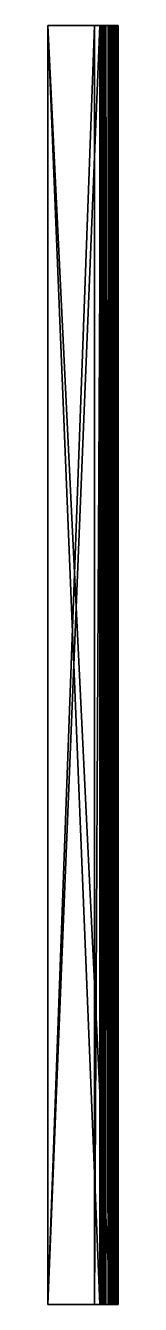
# Model space of a CAD drawing. Header units: millimetres. Extents: x -55 to 55, y -1000 to 1000.
import ezdxf

# ---------------------------------------------------------------- set-up
doc = ezdxf.new("R2010")
doc.units = ezdxf.units.MM
doc.layers.add('okno s polukolonnami', color=251, linetype='Continuous')

msp = doc.modelspace()

# ---------------------------------------------------------------- meshes
at = {"layer": 'okno s polukolonnami', "color": 251}
mesh = msp.add_polyface(dxfattribs=at)
corners = [(49, -1000, 44.3), (48.8, -1000, 44), (48.8, 1000, 44), (28.1, -1000, 37.1), (51.3, -1000, 51.8), (42.4, -1000, 53.7), (18, -1000, -38.9), (17.8, -1000, -54), (26.4, -1000, -62.5), (26.5, -1000, -39.3), (29, -1000, -39.3), (29.3, -1000, -39.3), (29.6, -1000, -39.2), (29.9, -1000, -39.1), (30.1, -1000, -38.9), (30.2, -1000, -38.7), (30.3, -1000, -38.4), (30.3, -1000, -38), (31.6, -1000, -6.4), (34.2, -1000, -6.3), (34.5, -1000, -6.2), (34.8, -1000, -6.2), (35, -1000, -6), (35.2, -1000, -5.8), (35.3, -1000, -5.6), (35.4, -1000, -5.3), (35.4, -1000, -4.9), (35.4, -1000, 33.3), (-55.2, -1000, -53.8), (-55.2, -1000, -61.2), (53.9, -1000, 51.8), (54.3, -1000, 51.8), (54.5, -1000, 51.9), (54.7, -1000, 52), (54.9, -1000, 52.2), (55, -1000, 52.4), (55, -1000, 52.7), (54.9, -1000, 53), (54.2, -1000, 56.5), (54.1, -1000, 56.9), (54, -1000, 57.2), (53.8, -1000, 57.4), (53.6, -1000, 57.6), (53.3, -1000, 57.8), (53, -1000, 57.9), (52.7, -1000, 58), (26, -1000, 62.5), (-55.2, -1000, 62.5), (-55.2, -1000, 53.5)]
mesh.append_faces([[corners[k] for k in face] for face in [(3, 4, 5)]], dxfattribs={"vtx0": -1, "color": 251})
mesh.append_faces([[corners[k] for k in face] for face in [(3, 18, 27)]], dxfattribs={"vtx0": -1, "vtx1": -1, "color": 251})
mesh.append_faces([[corners[k] for k in face] for face in [(9, 11, 13), (3, 9, 13), (13, 15, 17), (3, 13, 18), (18, 20, 22), (22, 24, 26), (18, 22, 26), (32, 34, 36), (36, 38, 40), (40, 42, 44), (36, 40, 44), (44, 46, 48), (36, 44, 5), (32, 36, 5), (30, 32, 5)]], dxfattribs={"vtx0": -1, "vtx1": -1, "vtx2": -1, "color": 251})
mesh.append_faces([[corners[k] for k in face] for face in [(13, 17, 18), (18, 26, 27), (44, 48, 5)]], dxfattribs={"vtx0": -1, "vtx2": -1, "color": 251})
mesh.append_faces([[corners[k] for k in face] for face in [(4, 30, 5)]], dxfattribs={"vtx1": -1, "color": 251})
mesh.append_faces([[corners[k] for k in face] for face in [(0, 1, 2), (6, 7, 8), (8, 9, 6), (3, 6, 9), (9, 10, 11), (11, 12, 13), (13, 14, 15), (15, 16, 17), (18, 19, 20), (20, 21, 22), (22, 23, 24), (24, 25, 26), (7, 28, 29), (29, 8, 7), (30, 31, 32), (32, 33, 34), (34, 35, 36), (36, 37, 38), (38, 39, 40), (40, 41, 42), (42, 43, 44), (44, 45, 46), (46, 47, 48)]], dxfattribs={"vtx2": -1, "color": 251})
mesh = msp.add_polyface(dxfattribs=at)
corners = [(26, -1000, 62.5), (52.7, -1000, 58), (52.7, 1000, 58), (-55.2, -1000, 62.5), (26, 1000, 62.5), (26.4, -1000, -62.5), (-55.2, -1000, -61.2), (-55.2, 1000, -61.2), (26.5, -1000, -39.3), (26.4, 1000, -62.5), (29, -1000, -39.3), (26.5, 1000, -39.3), (31.6, -1000, -6.4), (30.3, -1000, -38), (30.3, 1000, -38), (34.2, -1000, -6.3), (31.6, 1000, -6.4), (35.4, -1000, 33.3), (35.4, -1000, -4.9), (35.4, 1000, -4.9), (39.2, -1000, 33.3), (35.4, 1000, 33.3), (39.4, -1000, 34), (39.2, 1000, 33.3), (39.6, -1000, 34.7), (39.4, 1000, 34), (39.8, -1000, 35.3), (39.6, 1000, 34.7), (40.1, -1000, 36), (39.8, 1000, 35.3), (40.4, -1000, 36.6), (40.1, 1000, 36), (40.8, -1000, 37.3), (40.4, 1000, 36.6), (41.1, -1000, 37.9), (40.8, 1000, 37.3), (41.5, -1000, 38.5), (41.1, 1000, 37.9), (42, -1000, 39), (41.5, 1000, 38.5), (42.4, -1000, 39.6), (42, 1000, 39), (42.9, -1000, 40.1), (42.4, 1000, 39.6), (43.4, -1000, 40.6), (42.9, 1000, 40.1), (43.9, -1000, 41.1), (43.4, 1000, 40.6), (29.3, -1000, -39.3), (29, 1000, -39.3), (34.5, -1000, -6.2), (34.2, 1000, -6.3), (29.6, -1000, -39.2), (29.3, 1000, -39.3), (29.9, -1000, -39.1), (29.6, 1000, -39.2), (30.1, -1000, -38.9), (29.9, 1000, -39.1), (30.2, -1000, -38.7), (30.1, 1000, -38.9), (30.3, -1000, -38.4), (30.2, 1000, -38.7), (30.3, 1000, -38.4), (34.8, -1000, -6.2), (34.5, 1000, -6.2), (35, -1000, -6), (34.8, 1000, -6.2), (35.2, -1000, -5.8), (35, 1000, -6), (35.3, -1000, -5.6), (35.2, 1000, -5.8), (35.4, -1000, -5.3), (35.3, 1000, -5.6), (35.4, 1000, -5.3), (-55.2, -1000, -53.8), (-55.2, 1000, -53.8), (-55.2, -1000, 53.5), (-55.2, 1000, 62.5), (42.4, -1000, 53.7), (-55.2, 1000, 53.5), (28.1, -1000, 37.1), (42.4, 1000, 53.7), (18, -1000, -38.9), (28.1, 1000, 37.1), (17.8, -1000, -54), (18, 1000, -38.9), (17.8, 1000, -54)]
mesh.append_faces([[corners[k] for k in face] for face in [(0, 1, 2), (3, 0, 4), (5, 6, 7), (8, 5, 9), (10, 8, 11), (12, 13, 14), (15, 12, 16), (17, 18, 19), (20, 17, 21), (22, 20, 23), (24, 22, 25), (26, 24, 27), (28, 26, 29), (30, 28, 31), (32, 30, 33), (34, 32, 35), (36, 34, 37), (38, 36, 39), (40, 38, 41), (42, 40, 43), (44, 42, 45), (46, 44, 47), (48, 10, 49), (50, 15, 51), (52, 48, 53), (54, 52, 55), (56, 54, 57), (58, 56, 59), (60, 58, 61), (13, 60, 62), (63, 50, 64), (65, 63, 66), (67, 65, 68), (69, 67, 70), (71, 69, 72), (18, 71, 73), (6, 74, 75), (76, 3, 77), (78, 76, 79), (80, 78, 81), (82, 80, 83), (84, 82, 85), (74, 84, 86)]], dxfattribs={"vtx2": -1, "color": 251})
mesh = msp.add_polyface(dxfattribs=at)
corners = [(52.7, 1000, 58), (26, 1000, 62.5), (26, -1000, 62.5), (-55.2, 1000, 62.5), (-55.2, -1000, 62.5), (-55.2, 1000, -61.2), (26.4, 1000, -62.5), (26.4, -1000, -62.5), (26.5, 1000, -39.3), (26.5, -1000, -39.3), (29, 1000, -39.3), (29, -1000, -39.3), (30.3, 1000, -38), (31.6, 1000, -6.4), (31.6, -1000, -6.4), (34.2, 1000, -6.3), (34.2, -1000, -6.3), (35.4, 1000, -4.9), (35.4, 1000, 33.3), (35.4, -1000, 33.3), (39.2, 1000, 33.3), (39.2, -1000, 33.3), (39.4, 1000, 34), (39.4, -1000, 34), (39.6, 1000, 34.7), (39.6, -1000, 34.7), (39.8, 1000, 35.3), (39.8, -1000, 35.3), (40.1, 1000, 36), (40.1, -1000, 36), (40.4, 1000, 36.6), (40.4, -1000, 36.6), (40.8, 1000, 37.3), (40.8, -1000, 37.3), (41.1, 1000, 37.9), (41.1, -1000, 37.9), (41.5, 1000, 38.5), (41.5, -1000, 38.5), (42, 1000, 39), (42, -1000, 39), (42.4, 1000, 39.6), (42.4, -1000, 39.6), (42.9, 1000, 40.1), (42.9, -1000, 40.1), (43.4, 1000, 40.6), (43.4, -1000, 40.6), (43.9, 1000, 41.1), (43.9, -1000, 41.1), (44.4, 1000, 41.6), (44.4, -1000, 41.6), (29.3, 1000, -39.3), (29.3, -1000, -39.3), (34.5, 1000, -6.2), (34.5, -1000, -6.2), (29.6, 1000, -39.2), (29.6, -1000, -39.2), (29.9, 1000, -39.1), (29.9, -1000, -39.1), (30.1, 1000, -38.9), (30.1, -1000, -38.9), (30.2, 1000, -38.7), (30.2, -1000, -38.7), (30.3, 1000, -38.4), (30.3, -1000, -38.4), (30.3, -1000, -38), (34.8, 1000, -6.2), (34.8, -1000, -6.2), (35, 1000, -6), (35, -1000, -6), (35.2, 1000, -5.8), (35.2, -1000, -5.8), (35.3, 1000, -5.6), (35.3, -1000, -5.6), (35.4, 1000, -5.3), (35.4, -1000, -5.3), (35.4, -1000, -4.9), (-55.2, 1000, -53.8), (-55.2, -1000, -61.2), (-55.2, 1000, 53.5), (-55.2, -1000, 53.5), (42.4, 1000, 53.7), (42.4, -1000, 53.7), (28.1, 1000, 37.1), (28.1, -1000, 37.1), (18, 1000, -38.9), (18, -1000, -38.9), (17.8, 1000, -54), (17.8, -1000, -54)]
mesh.append_faces([[corners[k] for k in face] for face in [(0, 1, 2), (1, 3, 4), (5, 6, 7), (6, 8, 9), (8, 10, 11), (12, 13, 14), (13, 15, 16), (17, 18, 19), (18, 20, 21), (20, 22, 23), (22, 24, 25), (24, 26, 27), (26, 28, 29), (28, 30, 31), (30, 32, 33), (32, 34, 35), (34, 36, 37), (36, 38, 39), (38, 40, 41), (40, 42, 43), (42, 44, 45), (44, 46, 47), (46, 48, 49), (10, 50, 51), (15, 52, 53), (50, 54, 55), (54, 56, 57), (56, 58, 59), (58, 60, 61), (60, 62, 63), (62, 12, 64), (52, 65, 66), (65, 67, 68), (67, 69, 70), (69, 71, 72), (71, 73, 74), (73, 17, 75), (76, 5, 77), (3, 78, 79), (78, 80, 81), (80, 82, 83), (82, 84, 85), (84, 86, 87)]], dxfattribs={"vtx2": -1, "color": 251})
mesh = msp.add_polyface(dxfattribs=at)
corners = [(17.8, 1000, -54), (-55.2, 1000, -53.8), (-55.2, -1000, -53.8), (39.4, 1000, 34), (39.2, 1000, 33.3), (35.4, 1000, 33.3), (39.6, 1000, 34.7), (39.8, 1000, 35.3), (40.1, 1000, 36), (40.4, 1000, 36.6), (40.8, 1000, 37.3), (41.1, 1000, 37.9), (41.5, 1000, 38.5), (42, 1000, 39), (42.4, 1000, 39.6), (42.9, 1000, 40.1), (43.4, 1000, 40.6), (43.9, 1000, 41.1), (28.1, 1000, 37.1), (42.4, 1000, 53.7), (51.3, 1000, 51.8), (51.4, 1000, 51.4), (51.4, 1000, 51), (51.4, 1000, 50.6), (51.3, 1000, 50.2), (51.3, 1000, 49.8), (44.4, 1000, 41.6), (45, 1000, 42), (45.6, 1000, 42.4), (46.2, 1000, 42.8), (46.8, 1000, 43.2), (47.4, 1000, 43.5), (48.1, 1000, 43.8), (51.2, 1000, 49.4), (51.2, 1000, 49), (51.1, 1000, 48.6), (51, 1000, 48.2), (50.9, 1000, 47.8), (50.8, 1000, 47.5), (50.6, 1000, 47.1), (50.5, 1000, 46.7), (50.3, 1000, 46.4), (50.1, 1000, 46), (49.9, 1000, 45.7), (49.7, 1000, 45.3), (49.5, 1000, 45), (49.3, 1000, 44.7)]
mesh.append_faces([[corners[k] for k in face] for face in [(5, 19, 21), (21, 23, 25), (5, 21, 25), (17, 5, 25), (25, 34, 36), (36, 38, 40), (25, 36, 40), (32, 25, 40), (40, 42, 44), (32, 40, 44), (32, 44, 46)]], dxfattribs={"vtx0": -1, "vtx1": -1, "vtx2": -1, "color": 251})
mesh.append_faces([[corners[k] for k in face] for face in [(6, 3, 5), (7, 6, 5), (8, 7, 5), (9, 8, 5), (10, 9, 5), (11, 10, 5), (12, 11, 5), (13, 12, 5), (14, 13, 5), (15, 14, 5), (16, 15, 5), (17, 16, 5), (26, 17, 25), (27, 26, 25), (28, 27, 25), (29, 28, 25), (30, 29, 25), (31, 30, 25), (32, 31, 25)]], dxfattribs={"vtx1": -1, "vtx2": -1, "color": 251})
mesh.append_faces([[corners[k] for k in face] for face in [(0, 1, 2), (3, 4, 5), (5, 18, 19), (19, 20, 21), (21, 22, 23), (23, 24, 25), (25, 33, 34), (34, 35, 36), (36, 37, 38), (38, 39, 40), (40, 41, 42), (42, 43, 44), (44, 45, 46)]], dxfattribs={"vtx2": -1, "color": 251})
mesh = msp.add_polyface(dxfattribs=at)
corners = [(48.8, 1000, 44), (48.1, 1000, 43.8), (49.3, 1000, 44.7), (49, 1000, 44.3), (26.5, 1000, -39.3), (26.4, 1000, -62.5), (17.8, 1000, -54), (18, 1000, -38.9), (35.4, 1000, 33.3), (35.4, 1000, -4.9), (35.4, 1000, -5.3), (35.3, 1000, -5.6), (35.2, 1000, -5.8), (35, 1000, -6), (34.8, 1000, -6.2), (34.5, 1000, -6.2), (34.2, 1000, -6.3), (31.6, 1000, -6.4), (30.3, 1000, -38), (30.3, 1000, -38.4), (30.2, 1000, -38.7), (30.1, 1000, -38.9), (29.9, 1000, -39.1), (29.6, 1000, -39.2), (29.3, 1000, -39.3), (29, 1000, -39.3), (28.1, 1000, 37.1), (-55.2, 1000, -61.2), (-55.2, 1000, -53.8), (42.4, 1000, 53.7), (-55.2, 1000, 53.5), (-55.2, 1000, 62.5), (26, 1000, 62.5), (52.7, 1000, 58), (53, 1000, 57.9), (53.3, 1000, 57.8), (53.6, 1000, 57.6), (53.8, 1000, 57.4), (54, 1000, 57.2), (54.1, 1000, 56.9), (54.2, 1000, 56.5), (54.9, 1000, 53), (55, 1000, 52.7), (55, 1000, 52.4), (54.9, 1000, 52.2), (54.7, 1000, 52), (54.5, 1000, 51.9), (54.3, 1000, 51.8), (53.9, 1000, 51.8), (51.3, 1000, 51.8)]
mesh.append_faces([[corners[k] for k in face] for face in [(0, 2, 3), (29, 48, 49)]], dxfattribs={"vtx0": -1, "color": 251})
mesh.append_faces([[corners[k] for k in face] for face in [(8, 17, 26)]], dxfattribs={"vtx0": -1, "vtx1": -1, "color": 251})
mesh.append_faces([[corners[k] for k in face] for face in [(8, 10, 12), (12, 14, 16), (8, 12, 16), (17, 19, 21), (21, 23, 25), (17, 21, 25), (17, 25, 26), (29, 31, 33), (33, 35, 37), (29, 33, 37), (37, 39, 41), (41, 43, 45), (37, 41, 45), (29, 37, 45), (29, 45, 47)]], dxfattribs={"vtx0": -1, "vtx1": -1, "vtx2": -1, "color": 251})
mesh.append_faces([[corners[k] for k in face] for face in [(8, 16, 17), (25, 7, 26), (29, 47, 48)]], dxfattribs={"vtx0": -1, "vtx2": -1, "color": 251})
mesh.append_faces([[corners[k] for k in face] for face in [(0, 1, 2)]], dxfattribs={"vtx1": -1, "vtx2": -1, "color": 251})
mesh.append_faces([[corners[k] for k in face] for face in [(4, 5, 6), (6, 7, 4), (8, 9, 10), (10, 11, 12), (12, 13, 14), (14, 15, 16), (17, 18, 19), (19, 20, 21), (21, 22, 23), (23, 24, 25), (25, 4, 7), (5, 27, 28), (28, 6, 5), (29, 30, 31), (31, 32, 33), (33, 34, 35), (35, 36, 37), (37, 38, 39), (39, 40, 41), (41, 42, 43), (43, 44, 45), (45, 46, 47)]], dxfattribs={"vtx2": -1, "color": 251})
mesh = msp.add_polyface(dxfattribs=at)
corners = [(49.3, -1000, 44.7), (49, -1000, 44.3), (49, 1000, 44.3), (49.5, -1000, 45), (49.3, 1000, 44.7), (49.7, -1000, 45.3), (49.5, 1000, 45), (49.9, -1000, 45.7), (49.7, 1000, 45.3), (50.1, -1000, 46), (49.9, 1000, 45.7), (50.3, -1000, 46.4), (50.1, 1000, 46), (50.5, -1000, 46.7), (50.3, 1000, 46.4), (50.6, -1000, 47.1), (50.5, 1000, 46.7), (50.8, -1000, 47.5), (50.6, 1000, 47.1), (50.9, -1000, 47.8), (50.8, 1000, 47.5), (51, -1000, 48.2), (50.9, 1000, 47.8), (51.1, -1000, 48.6), (51, 1000, 48.2), (51.2, -1000, 49), (51.1, 1000, 48.6), (51.2, -1000, 49.4), (51.2, 1000, 49), (51.3, -1000, 49.8), (51.2, 1000, 49.4), (51.3, -1000, 50.2), (51.3, 1000, 49.8), (51.4, -1000, 50.6), (51.3, 1000, 50.2), (51.4, -1000, 51), (51.4, 1000, 50.6), (51.4, -1000, 51.4), (51.4, 1000, 51), (51.3, -1000, 51.8), (51.4, 1000, 51.4), (53.9, -1000, 51.8), (51.3, 1000, 51.8), (54.2, -1000, 56.5), (54.9, -1000, 53), (54.9, 1000, 53), (44.4, -1000, 41.6), (43.9, -1000, 41.1), (43.9, 1000, 41.1), (45, -1000, 42), (44.4, 1000, 41.6), (45.6, -1000, 42.4), (45, 1000, 42), (46.2, -1000, 42.8), (45.6, 1000, 42.4), (46.8, -1000, 43.2), (46.2, 1000, 42.8), (47.4, -1000, 43.5), (46.8, 1000, 43.2), (48.1, -1000, 43.8), (47.4, 1000, 43.5), (48.8, -1000, 44), (48.1, 1000, 43.8), (54.3, -1000, 51.8), (53.9, 1000, 51.8), (54.1, -1000, 56.9), (54.2, 1000, 56.5), (54.5, -1000, 51.9), (54.3, 1000, 51.8), (54.7, -1000, 52), (54.5, 1000, 51.9), (54.9, -1000, 52.2), (54.7, 1000, 52), (55, -1000, 52.4), (54.9, 1000, 52.2), (55, -1000, 52.7), (55, 1000, 52.4), (55, 1000, 52.7), (54, -1000, 57.2), (54.1, 1000, 56.9), (53.8, -1000, 57.4), (54, 1000, 57.2), (53.6, -1000, 57.6), (53.8, 1000, 57.4), (53.3, -1000, 57.8), (53.6, 1000, 57.6), (53, -1000, 57.9), (53.3, 1000, 57.8), (52.7, -1000, 58), (53, 1000, 57.9)]
mesh.append_faces([[corners[k] for k in face] for face in [(0, 1, 2), (3, 0, 4), (5, 3, 6), (7, 5, 8), (9, 7, 10), (11, 9, 12), (13, 11, 14), (15, 13, 16), (17, 15, 18), (19, 17, 20), (21, 19, 22), (23, 21, 24), (25, 23, 26), (27, 25, 28), (29, 27, 30), (31, 29, 32), (33, 31, 34), (35, 33, 36), (37, 35, 38), (39, 37, 40), (41, 39, 42), (43, 44, 45), (46, 47, 48), (49, 46, 50), (51, 49, 52), (53, 51, 54), (55, 53, 56), (57, 55, 58), (59, 57, 60), (61, 59, 62), (63, 41, 64), (65, 43, 66), (67, 63, 68), (69, 67, 70), (71, 69, 72), (73, 71, 74), (75, 73, 76), (44, 75, 77), (78, 65, 79), (80, 78, 81), (82, 80, 83), (84, 82, 85), (86, 84, 87), (88, 86, 89)]], dxfattribs={"vtx2": -1, "color": 251})
mesh = msp.add_polyface(dxfattribs=at)
corners = [(48.8, 1000, 44), (49, 1000, 44.3), (49, -1000, 44.3), (49.3, 1000, 44.7), (49.3, -1000, 44.7), (49.5, 1000, 45), (49.5, -1000, 45), (49.7, 1000, 45.3), (49.7, -1000, 45.3), (49.9, 1000, 45.7), (49.9, -1000, 45.7), (50.1, 1000, 46), (50.1, -1000, 46), (50.3, 1000, 46.4), (50.3, -1000, 46.4), (50.5, 1000, 46.7), (50.5, -1000, 46.7), (50.6, 1000, 47.1), (50.6, -1000, 47.1), (50.8, 1000, 47.5), (50.8, -1000, 47.5), (50.9, 1000, 47.8), (50.9, -1000, 47.8), (51, 1000, 48.2), (51, -1000, 48.2), (51.1, 1000, 48.6), (51.1, -1000, 48.6), (51.2, 1000, 49), (51.2, -1000, 49), (51.2, 1000, 49.4), (51.2, -1000, 49.4), (51.3, 1000, 49.8), (51.3, -1000, 49.8), (51.3, 1000, 50.2), (51.3, -1000, 50.2), (51.4, 1000, 50.6), (51.4, -1000, 50.6), (51.4, 1000, 51), (51.4, -1000, 51), (51.4, 1000, 51.4), (51.4, -1000, 51.4), (51.3, 1000, 51.8), (51.3, -1000, 51.8), (53.9, 1000, 51.8), (53.9, -1000, 51.8), (54.9, 1000, 53), (54.2, 1000, 56.5), (54.2, -1000, 56.5), (44.4, 1000, 41.6), (45, 1000, 42), (45, -1000, 42), (45.6, 1000, 42.4), (45.6, -1000, 42.4), (46.2, 1000, 42.8), (46.2, -1000, 42.8), (46.8, 1000, 43.2), (46.8, -1000, 43.2), (47.4, 1000, 43.5), (47.4, -1000, 43.5), (48.1, 1000, 43.8), (48.1, -1000, 43.8), (48.8, -1000, 44), (54.3, 1000, 51.8), (54.3, -1000, 51.8), (54.1, 1000, 56.9), (54.1, -1000, 56.9), (54.5, 1000, 51.9), (54.5, -1000, 51.9), (54.7, 1000, 52), (54.7, -1000, 52), (54.9, 1000, 52.2), (54.9, -1000, 52.2), (55, 1000, 52.4), (55, -1000, 52.4), (55, 1000, 52.7), (55, -1000, 52.7), (54.9, -1000, 53), (54, 1000, 57.2), (54, -1000, 57.2), (53.8, 1000, 57.4), (53.8, -1000, 57.4), (53.6, 1000, 57.6), (53.6, -1000, 57.6), (53.3, 1000, 57.8), (53.3, -1000, 57.8), (53, 1000, 57.9), (53, -1000, 57.9), (52.7, 1000, 58), (52.7, -1000, 58)]
mesh.append_faces([[corners[k] for k in face] for face in [(0, 1, 2), (1, 3, 4), (3, 5, 6), (5, 7, 8), (7, 9, 10), (9, 11, 12), (11, 13, 14), (13, 15, 16), (15, 17, 18), (17, 19, 20), (19, 21, 22), (21, 23, 24), (23, 25, 26), (25, 27, 28), (27, 29, 30), (29, 31, 32), (31, 33, 34), (33, 35, 36), (35, 37, 38), (37, 39, 40), (39, 41, 42), (41, 43, 44), (45, 46, 47), (48, 49, 50), (49, 51, 52), (51, 53, 54), (53, 55, 56), (55, 57, 58), (57, 59, 60), (59, 0, 61), (43, 62, 63), (46, 64, 65), (62, 66, 67), (66, 68, 69), (68, 70, 71), (70, 72, 73), (72, 74, 75), (74, 45, 76), (64, 77, 78), (77, 79, 80), (79, 81, 82), (81, 83, 84), (83, 85, 86), (85, 87, 88)]], dxfattribs={"vtx2": -1, "color": 251})
mesh = msp.add_polyface(dxfattribs=at)
corners = [(28.1, -1000, 37.1), (35.4, -1000, 33.3), (39.2, -1000, 33.3), (39.4, -1000, 34), (39.6, -1000, 34.7), (39.8, -1000, 35.3), (40.1, -1000, 36), (40.4, -1000, 36.6), (40.8, -1000, 37.3), (41.1, -1000, 37.9), (41.5, -1000, 38.5), (42, -1000, 39), (42.4, -1000, 39.6), (42.9, -1000, 40.1), (43.4, -1000, 40.6), (43.9, -1000, 41.1), (48.1, -1000, 43.8), (48.8, -1000, 44), (49, -1000, 44.3), (47.4, -1000, 43.5), (46.8, -1000, 43.2), (49.3, -1000, 44.7), (49.5, -1000, 45), (49.7, -1000, 45.3), (49.9, -1000, 45.7), (50.1, -1000, 46), (50.3, -1000, 46.4), (50.5, -1000, 46.7), (50.6, -1000, 47.1), (46.2, -1000, 42.8), (45.6, -1000, 42.4), (45, -1000, 42), (44.4, -1000, 41.6), (50.8, -1000, 47.5), (50.9, -1000, 47.8), (51, -1000, 48.2), (51.1, -1000, 48.6), (51.2, -1000, 49), (51.2, -1000, 49.4), (51.3, -1000, 49.8), (51.3, -1000, 50.2), (51.4, -1000, 50.6), (51.4, -1000, 51), (51.4, -1000, 51.4), (51.3, -1000, 51.8)]
mesh.append_faces([[corners[k] for k in face] for face in [(18, 22, 24), (24, 26, 28), (18, 24, 28), (20, 18, 28), (0, 15, 28), (28, 34, 36), (36, 38, 40), (28, 36, 40), (0, 28, 40), (40, 42, 44), (0, 40, 44)]], dxfattribs={"vtx0": -1, "vtx1": -1, "vtx2": -1, "color": 251})
mesh.append_faces([[corners[k] for k in face] for face in [(0, 2, 3), (0, 3, 4), (0, 4, 5), (0, 5, 6), (0, 6, 7), (0, 7, 8), (0, 8, 9), (0, 9, 10), (0, 10, 11), (0, 11, 12), (0, 12, 13), (0, 13, 14), (0, 14, 15)]], dxfattribs={"vtx0": -1, "vtx2": -1, "color": 251})
mesh.append_faces([[corners[k] for k in face] for face in [(19, 16, 18), (20, 19, 18), (29, 20, 28), (30, 29, 28), (31, 30, 28), (32, 31, 28), (15, 32, 28)]], dxfattribs={"vtx1": -1, "vtx2": -1, "color": 251})
mesh.append_faces([[corners[k] for k in face] for face in [(0, 1, 2), (16, 17, 18), (18, 21, 22), (22, 23, 24), (24, 25, 26), (26, 27, 28), (28, 33, 34), (34, 35, 36), (36, 37, 38), (38, 39, 40), (40, 41, 42), (42, 43, 44)]], dxfattribs={"vtx2": -1, "color": 251})

doc.saveas('drawing.dxf')
